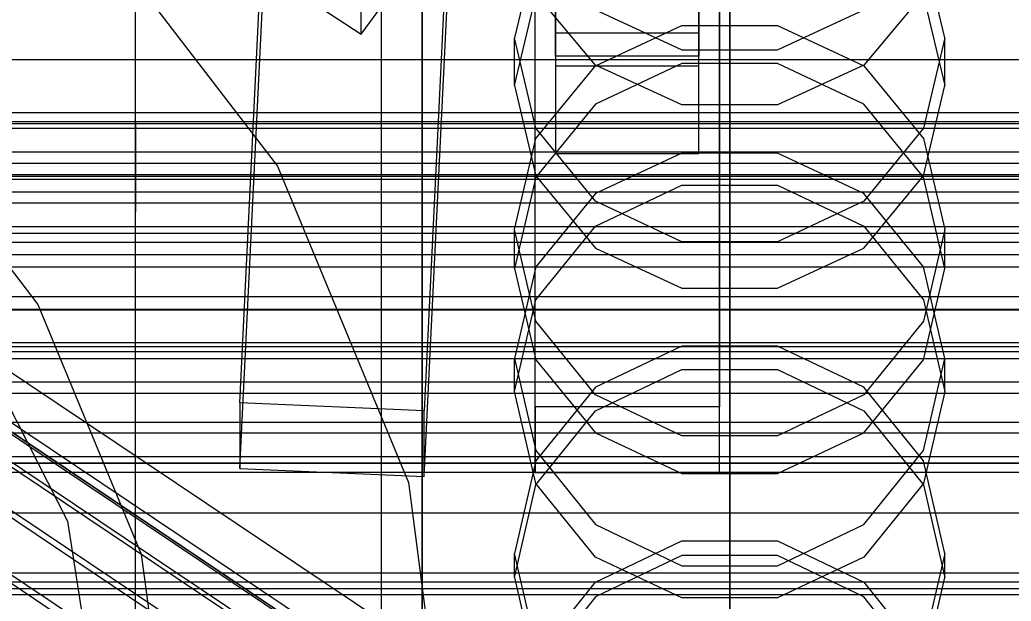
# Model space of a CAD drawing. Header units: millimetres. Extents: x -1970 to 59977, y -50268 to 6837.
# Drawn here: x -199.3 to -102.5, y -34228.5 to -34171.7 of the extents above; entities that cross this region are included whole.
import ezdxf

# ---------------------------------------------------------------- set-up
doc = ezdxf.new("R2010")
doc.units = ezdxf.units.MM
for name, color, linetype, lineweight in [('COTAS_O', 1, 'Continuous', 0), ('frontal_briquetadora', 7, 'Continuous', 0), ('frontal_C01', 7, 'Continuous', 0), ('frontal_C02', 7, 'Continuous', 0), ('frontal_C03', 7, 'Continuous', 0), ('frontal_mezcladora', 7, 'Continuous', 0)]:
    doc.layers.add(name, color=color, linetype=linetype, lineweight=lineweight)
doc.dimstyles.new('R19_100', dxfattribs={"dimtxt": 250, "dimasz": 150, "dimexe": 150, "dimexo": 80, "dimgap": 100, "dimtad": 1, "dimtih": 1, "dimtoh": 1, "dimdsep": 46, "dimcen": 0.09, "dimadec": 0, "dimazin": 0, "dimtfac": 1, "dimtdec": 4, "dimtofl": 0, "dimtmove": 0, "dimatfit": 3, "dimfxl": 1, "dimtolj": 1, "dimtzin": 0, "dimarcsym": 0})

# ---------------------------------------------------------------- blocks, each defined once
blk = doc.blocks.new('*D39')
at = {"layer": 'COTAS_O', "color": 0, "lineweight": -2, "transparency": 16777216}
for p, q in [((-1725, -34320), (-1725, -33550)), ((1725, -34320), (1725, -33550)), ((-1575, -33700), (1575, -33700))]:
    blk.add_line(p, q, dxfattribs=at)
at = {"layer": 'COTAS_O', "color": 0, "transparency": 16777216}
for points in [[(-1575, -33675), (-1575, -33725), (-1725, -33700)], [(1575, -33675), (1575, -33725), (1725, -33700)]]:
    blk.add_solid(points, dxfattribs=at)
at = {"layer": 'Defpoints', "color": 0, "transparency": 16777216}
for p in [(1725, -33700), (-1725, -34400), (1725, -34400)]:
    blk.add_point(p, dxfattribs=at)
blk = doc.blocks.new('*D42')
at = {"layer": 'COTAS_O', "color": 0, "lineweight": -2, "transparency": 16777216}
for p, q in [((-570, -33700), (200, -33700)), ((50, -34750), (50, -33850)), ((-570, -34900), (200, -34900))]:
    blk.add_line(p, q, dxfattribs=at)
at = {"layer": 'COTAS_O', "color": 0, "transparency": 16777216}
for points in [[(25, -33850), (75, -33850), (50, -33700)], [(25, -34750), (75, -34750), (50, -34900)]]:
    blk.add_solid(points, dxfattribs=at)
at = {"layer": 'Defpoints', "color": 0, "transparency": 16777216}
for p in [(-650, -33700), (50, -33700), (-650, -34900)]:
    blk.add_point(p, dxfattribs=at)
blk = doc.blocks.new('*D43')
at = {"layer": 'COTAS_O', "color": 0, "lineweight": -2, "transparency": 16777216}
for p, q in [((-650, -34820), (-650, -34050)), ((650, -34820), (650, -34050)), ((-500, -34200), (500, -34200))]:
    blk.add_line(p, q, dxfattribs=at)
at = {"layer": 'COTAS_O', "color": 0, "transparency": 16777216}
for points in [[(-500, -34175), (-500, -34225), (-650, -34200)], [(500, -34175), (500, -34225), (650, -34200)]]:
    blk.add_solid(points, dxfattribs=at)
at = {"layer": 'Defpoints', "color": 0, "transparency": 16777216}
for p in [(650, -34200), (-650, -34900), (650, -34900)]:
    blk.add_point(p, dxfattribs=at)

msp = doc.modelspace()

# ---------------------------------------------------------------- linework, layer by layer
at = {"layer": 'frontal_briquetadora'}
for p, q in [((-164, -34275), (-164, -34100)), ((-160, -34275), (-160, -34100)), ((-160, -34156.982), (-160, -34176.08)), ((-160, -34176.682), (-160, -34157.575)), ((-160, -34177.283), (-160, -34158.168)), ((-160, -34174.268), (-160, -34164.021)), ((-160, -34174.315), (-160, -34164.08)), ((-148.92, -34164.704), (-151, -34173.478)), ((-109, -34173.478), (-111.08, -34164.704)), ((-160, -34166.95), (-160, -34178)), ((-160, -34167.004), (-160, -34178.042)), ((-188, -34184.11), (-188, -34168.9)), ((-143.093, -34176.147), (-148.92, -34169.191)), ((-111.08, -34169.191), (-116.907, -34176.147)), ((-151, -34178.137), (-148.92, -34169.336)), ((-111.08, -34169.336), (-109, -34178.137)), ((-160, -34182.75), (-160, -34170.778)), ((-160, -34182.792), (-160, -34170.831)), ((-143.094, -34170.746), (-134.674, -34174.665)), ((-125.326, -34174.665), (-116.906, -34170.746)), ((-188, -34174.625), (-188, -34172.888)), ((-143.094, -34176.216), (-134.674, -34172.292)), ((-134.674, -34172.292), (-125.326, -34172.292)), ((-125.326, -34172.292), (-116.906, -34176.216)), ((-188, -34176.894), (-188, -34173.435)), ((-160, -34175.941), (-160, -34174)), ((-148.92, -34182.307), (-151, -34173.478)), ((-151, -34178.137), (-151, -34173.478)), ((-109, -34173.478), (-111.08, -34182.308)), ((-109, -34178.137), (-109, -34173.478)), ((-188, -34177.757), (-188, -34174.625)), ((-160, -34177.027), (-160, -34174.122)), ((-160, -34174.122), (-160, -34175.093)), ((-160, -34186.982), (-160, -34174.268)), ((-160, -34187.019), (-160, -34174.315)), ((-134.674, -34174.665), (-125.326, -34174.665)), ((-160, -34175.093), (-160, -34179.904)), ((-160, -34181.688), (-160, -34175.941)), ((-134.673, -34175.979), (-143.093, -34179.943)), ((-125.327, -34175.979), (-134.673, -34175.979)), ((-116.907, -34179.943), (-125.327, -34175.979)), ((-188, -34183.693), (-188, -34176.894)), ((-160, -34176.08), (-160, -34195.432)), ((-160, -34196.041), (-160, -34176.682)), ((-148.92, -34183.307), (-143.094, -34176.216)), ((-134.673, -34180.008), (-143.093, -34176.147)), ((-116.907, -34176.147), (-125.327, -34180.008)), ((-116.906, -34176.216), (-111.08, -34183.307)), ((-188, -34181.662), (-188, -34177.757)), ((-160, -34183.697), (-160, -34177.027)), ((-160, -34196.649), (-160, -34177.283)), ((-160, -34178), (-160, -34191.425)), ((-160, -34178.042), (-160, -34191.457)), ((-151, -34178.137), (-148.92, -34186.938)), ((-111.08, -34186.938), (-109, -34178.137)), ((-160, -34179.904), (-160, -34188.369)), ((-143.093, -34179.943), (-148.92, -34187.085)), ((-125.327, -34180.008), (-134.673, -34180.008)), ((-111.08, -34187.085), (-116.907, -34179.943)), ((-430, -34181.662), (-188, -34181.662)), ((-188, -34181.662), (-188, -34185.567)), ((-160, -34191.022), (-160, -34181.688)), ((-160, -34196.98), (-160, -34182.75)), ((-143.094, -34189.426), (-148.92, -34182.307)), ((-111.08, -34182.308), (-116.906, -34189.426)), ((-188, -34193.602), (-188, -34183.693)), ((-160, -34197.013), (-160, -34182.792)), ((-160, -34193.876), (-160, -34183.697)), ((-151, -34192.191), (-148.92, -34183.307)), ((-111.08, -34183.307), (-109, -34192.191)), ((-188, -34200.644), (-188, -34184.11)), ((-188, -34185.567), (-188, -34188.698)), ((-134.674, -34184.734), (-143.094, -34188.689)), ((-125.326, -34184.734), (-134.674, -34184.734)), ((-116.906, -34188.689), (-125.326, -34184.734)), ((-160, -34201.85), (-160, -34186.982)), ((-160, -34201.878), (-160, -34187.019)), ((-148.92, -34187.085), (-151, -34195.991)), ((-148.92, -34186.938), (-143.093, -34193.996)), ((-116.907, -34193.996), (-111.08, -34186.938)), ((-109, -34195.991), (-111.08, -34187.085)), ((-160, -34188.369), (-160, -34200.164)), ((-143.093, -34191.85), (-134.673, -34187.86)), ((-134.673, -34187.86), (-125.327, -34187.86)), ((-125.327, -34187.86), (-116.907, -34191.85)), ((-188, -34188.698), (-188, -34190.436)), ((-143.094, -34188.689), (-148.92, -34195.834)), ((-134.674, -34193.392), (-143.094, -34189.426)), ((-116.906, -34189.426), (-125.326, -34193.392)), ((-111.08, -34195.834), (-116.906, -34188.689)), ((-160, -34203.582), (-160, -34191.022)), ((-160, -34191.425), (-160, -34206.897)), ((-160, -34191.457), (-160, -34206.92)), ((-148.92, -34201.121), (-151, -34192.191)), ((-151, -34195.991), (-151, -34192.191)), ((-148.92, -34199.039), (-143.093, -34191.85)), ((-116.907, -34191.85), (-111.08, -34199.039)), ((-109, -34192.191), (-111.08, -34201.121)), ((-109, -34195.991), (-109, -34192.191)), ((-125.326, -34193.392), (-134.674, -34193.392)), ((-188, -34206.283), (-188, -34193.602)), ((-160, -34207.173), (-160, -34193.876)), ((-143.093, -34193.996), (-134.673, -34197.913)), ((-125.327, -34197.913), (-116.907, -34193.996)), ((-160, -34195.432), (-160, -34214.989)), ((-160, -34215.602), (-160, -34196.041)), ((-148.92, -34195.834), (-151, -34204.781)), ((-151, -34195.991), (-148.92, -34204.898)), ((-109, -34204.781), (-111.08, -34195.834)), ((-111.08, -34204.898), (-109, -34195.991)), ((-160, -34216.216), (-160, -34196.649)), ((-160, -34213.121), (-160, -34196.98)), ((-160, -34213.146), (-160, -34197.013)), ((-134.673, -34197.913), (-125.327, -34197.913)), ((-151, -34208.003), (-148.92, -34199.039)), ((-111.08, -34199.039), (-109, -34208.003)), ((-160, -34200.164), (-160, -34214.834)), ((-188, -34218.263), (-188, -34200.644)), ((-143.094, -34208.312), (-148.92, -34201.121)), ((-111.08, -34201.121), (-116.906, -34208.312)), ((-160, -34218.511), (-160, -34201.85)), ((-160, -34218.531), (-160, -34201.878)), ((-160, -34218.887), (-160, -34203.582)), ((-134.674, -34203.573), (-143.094, -34207.568)), ((-125.326, -34203.573), (-134.674, -34203.573)), ((-116.906, -34207.568), (-125.326, -34203.573)), ((-151, -34208.003), (-151, -34204.781)), ((-151, -34204.781), (-148.92, -34213.765)), ((-148.92, -34204.898), (-143.093, -34212.04)), ((-116.907, -34212.04), (-111.08, -34204.898)), ((-111.08, -34213.765), (-109, -34204.781)), ((-109, -34208.003), (-109, -34204.781)), ((-143.093, -34209.873), (-134.673, -34205.852)), ((-134.673, -34205.852), (-125.327, -34205.852)), ((-125.327, -34205.852), (-116.907, -34209.873)), ((-188, -34221.304), (-188, -34206.283)), ((-160, -34206.897), (-160, -34224.036)), ((-160, -34206.92), (-160, -34224.051)), ((-160, -34223.076), (-160, -34207.173)), ((-143.094, -34207.568), (-148.92, -34214.781)), ((-111.08, -34214.78), (-116.906, -34207.568)), ((-148.92, -34216.967), (-151, -34208.003)), ((-134.674, -34212.316), (-143.094, -34208.312)), ((-116.906, -34208.312), (-125.326, -34212.316)), ((-109, -34208.003), (-111.08, -34216.967)), ((-148.92, -34217.117), (-143.093, -34209.873)), ((-116.907, -34209.873), (-111.08, -34217.117)), ((-143.093, -34212.04), (-134.673, -34216.004)), ((-125.326, -34212.316), (-134.674, -34212.316)), ((-125.327, -34216.004), (-116.907, -34212.04)), ((-160, -34230.777), (-160, -34213.121)), ((-160, -34230.795), (-160, -34213.146)), ((-148.92, -34213.765), (-143.094, -34220.995)), ((-116.906, -34220.995), (-111.08, -34213.765)), ((-160, -34214.834), (-160, -34231.817)), ((-160, -34214.989), (-160, -34234.699)), ((-160, -34235.317), (-160, -34215.602)), ((-148.92, -34214.781), (-151, -34223.801)), ((-109, -34223.801), (-111.08, -34214.78)), ((-160, -34235.935), (-160, -34216.216)), ((-134.673, -34216.004), (-125.327, -34216.004)), ((-151, -34226.151), (-148.92, -34217.117)), ((-143.093, -34224.156), (-148.92, -34216.967)), ((-111.08, -34216.967), (-116.907, -34224.156)), ((-111.08, -34217.117), (-109, -34226.151)), ((-188, -34236.709), (-188, -34218.263)), ((-160, -34220.449), (-160, -34217.873)), ((-160, -34217.873), (-160, -34222.139)), ((-160, -34236.554), (-160, -34218.511)), ((-160, -34236.567), (-160, -34218.531)), ((-160, -34236.349), (-160, -34218.887)), ((-160, -34229.476), (-160, -34220.449)), ((-188, -34238.153), (-188, -34221.304)), ((-143.094, -34220.995), (-134.674, -34225.019)), ((-125.326, -34225.019), (-116.906, -34220.995)), ((-160, -34222.139), (-160, -34232.599)), ((-160, -34240.974), (-160, -34223.076)), ((-143.094, -34226.61), (-134.674, -34222.584)), ((-134.674, -34222.584), (-125.326, -34222.584)), ((-125.326, -34222.584), (-116.906, -34226.61)), ((-160, -34224.036), (-160, -34242.423)), ((-160, -34224.051), (-160, -34242.431)), ((-148.92, -34232.849), (-151, -34223.801)), ((-151, -34226.151), (-151, -34223.801)), ((-134.673, -34224.011), (-143.093, -34228.052)), ((-134.673, -34228.146), (-143.093, -34224.156)), ((-125.327, -34224.011), (-134.673, -34224.011)), ((-116.907, -34228.052), (-125.327, -34224.011)), ((-116.907, -34224.156), (-125.327, -34228.146)), ((-109, -34223.801), (-111.08, -34232.849)), ((-109, -34226.151), (-109, -34223.801)), ((-134.674, -34225.019), (-125.326, -34225.019)), ((-151, -34226.151), (-148.92, -34235.184)), ((-111.08, -34235.184), (-109, -34226.151)), ((-148.92, -34233.872), (-143.094, -34226.61)), ((-116.906, -34226.61), (-111.08, -34233.872)), ((-143.093, -34228.052), (-148.92, -34235.335)), ((-125.327, -34228.146), (-134.673, -34228.146)), ((-111.08, -34235.335), (-116.907, -34228.052))]:
    msp.add_line(p, q, dxfattribs=at)
at = {"layer": 'frontal_C01'}
for p, q in [((-130, -34428.251), (-130, -34116.064)), ((-130, -34121.752), (-130, -34433.939)), ((-147, -34173.021), (-147, -34127.547)), ((-133, -34127.547), (-133, -34173.021)), ((-147, -34130.749), (-147, -34176.222)), ((-133, -34176.222), (-133, -34130.749)), ((-177.811, -34209.105), (-174.943, -34150.285)), ((-156.962, -34151.072), (-159.83, -34209.891)), ((-177.811, -34215.509), (-174.943, -34156.69)), ((-159.83, -34216.296), (-156.962, -34157.477)), ((-165.983, -34173.129), (-165.926, -34157.761)), ((-147, -34175.288), (-147, -34159.92)), ((-133, -34159.92), (-133, -34175.288)), ((-149, -34209.496), (-149, -34164.402)), ((-131, -34164.402), (-131, -34209.496)), ((-177.451, -34165.517), (-165.983, -34173.129)), ((-165.983, -34173.129), (-160.247, -34165.371)), ((-147, -34169.393), (-147, -34184.762)), ((-133, -34184.762), (-133, -34169.393)), ((-149, -34215.9), (-149, -34170.806)), ((-131, -34215.9), (-131, -34170.806)), ((-133, -34173.021), (-147, -34173.021)), ((-147, -34173.021), (-147, -34176.222)), ((-133, -34176.222), (-133, -34173.021)), ((-133, -34175.288), (-147, -34175.288)), ((-147, -34175.288), (-147, -34184.762)), ((-133, -34184.762), (-133, -34175.288)), ((-147, -34176.222), (-133, -34176.222)), ((-450, -34181.845), (450, -34181.845)), ((-147, -34184.762), (-133, -34184.762)), ((450, -34194.652), (-450, -34194.652)), ((-425, -34203.618), (425, -34203.618)), ((-159.83, -34209.891), (-177.811, -34209.105)), ((-177.811, -34209.105), (-177.811, -34215.509)), ((-131, -34209.496), (-149, -34209.496)), ((-149, -34209.496), (-149, -34215.9)), ((-131, -34215.9), (-131, -34209.496)), ((-159.83, -34216.296), (-159.83, -34209.891)), ((450, -34215.002), (-450, -34215.002)), ((425, -34214.987), (-425, -34214.987)), ((-177.811, -34215.509), (-159.83, -34216.296)), ((-149, -34215.9), (-131, -34215.9)), ((425, -34219.883), (-425, -34219.883)), ((-450, -34227.809), (450, -34227.809))]:
    msp.add_line(p, q, dxfattribs=at)
at = {"layer": 'frontal_C02'}
for p, q in [((-130, -34253.153), (-130, -33968.332)), ((-130, -33974.073), (-130, -34258.894)), ((-332.629, -34123.403), (-148.32, -34246.887)), ((-331.181, -34123.206), (-146.872, -34246.69)), ((-330.692, -34124.45), (-146.383, -34247.934)), ((-334.938, -34125.027), (-150.629, -34248.511)), ((-331.197, -34127.049), (-146.887, -34250.533)), ((-337.95, -34127.967), (-153.641, -34251.451)), ((-332.659, -34130.826), (-148.35, -34254.31)), ((-341.461, -34132.023), (-157.152, -34255.507)), ((-334.981, -34135.525), (-150.672, -34259.009)), ((-130, -34253.153), (-228.298, -34187.295)), ((-228.298, -34193.036), (-130, -34258.894))]:
    msp.add_line(p, q, dxfattribs=at)
at = {"layer": 'frontal_C03'}
for p, q in [((-1500, -34175.611), (1500, -34175.611)), ((1250, -34180.804), (-1250, -34180.804)), ((1250, -34181.686), (-1250, -34181.686)), ((1250, -34182.339), (-1250, -34182.339)), ((1250, -34184.647), (-1250, -34184.647)), ((-1250, -34185.704), (1250, -34185.704)), ((1500, -34186.859), (-1500, -34186.859)), ((1500, -34187.019), (-1500, -34187.019)), ((1500, -34187.304), (-1500, -34187.304)), ((1250, -34188.556), (-1250, -34188.556)), ((1250, -34189.613), (-1250, -34189.613)), ((1250, -34191.921), (-1250, -34191.921)), ((1250, -34192.574), (-1250, -34192.574)), ((1250, -34193.456), (-1250, -34193.456)), ((-1500, -34195.842), (1500, -34195.842)), ((-1500, -34198.712), (1500, -34198.712)), ((1250, -34203.262), (-1250, -34203.262)), ((1250, -34204.143), (-1250, -34204.143)), ((1250, -34204.797), (-1250, -34204.797)), ((1250, -34207.104), (-1250, -34207.104)), ((-1250, -34208.162), (1250, -34208.162)), ((1250, -34211.014), (-1250, -34211.014)), ((1250, -34212.071), (-1250, -34212.071)), ((1250, -34214.378), (-1250, -34214.378)), ((1250, -34215.032), (-1250, -34215.032)), ((1250, -34215.913), (-1250, -34215.913)), ((1250, -34225.72), (-1250, -34225.72)), ((1250, -34226.601), (-1250, -34226.601)), ((1250, -34227.254), (-1250, -34227.254))]:
    msp.add_line(p, q, dxfattribs=at)
at = {"layer": 'frontal_mezcladora'}
for p, q in [((-194.49, -34159.49), (-174.149, -34186)), ((-213.582, -34178.582), (-197.531, -34199.5)), ((-174.149, -34186), (-161.361, -34216.871)), ((-208.143, -34194.16), (-194.65, -34220.643)), ((-197.531, -34199.5), (-187.441, -34223.859)), ((-161.361, -34216.871), (-157, -34250)), ((-194.65, -34220.643), (-190, -34250)), ((-187.441, -34223.859), (-184, -34250))]:
    msp.add_line(p, q, dxfattribs=at)

# ---------------------------------------------------------------- dimensions: what is measured, and where the dimension line sits
at = {"layer": 'COTAS_O'}
for p1, p2, distance, picture, middle in [((-1725, -34400), (1725, -34400), 700, '*D39', (0, -33700)), ((-650, -34900), (-650, -33700), -700, '*D42', (50, -34300)), ((-650, -34900), (650, -34900), 700, '*D43', (0, -34200))]:
    dim = msp.add_aligned_dim(p1=p1, p2=p2, distance=distance, text='<> O', dimstyle='R19_100', dxfattribs=at)
    dim.commit()
    dim.dimension.update_dxf_attribs({"geometry": picture, "text_midpoint": middle})

doc.saveas('drawing.dxf')
